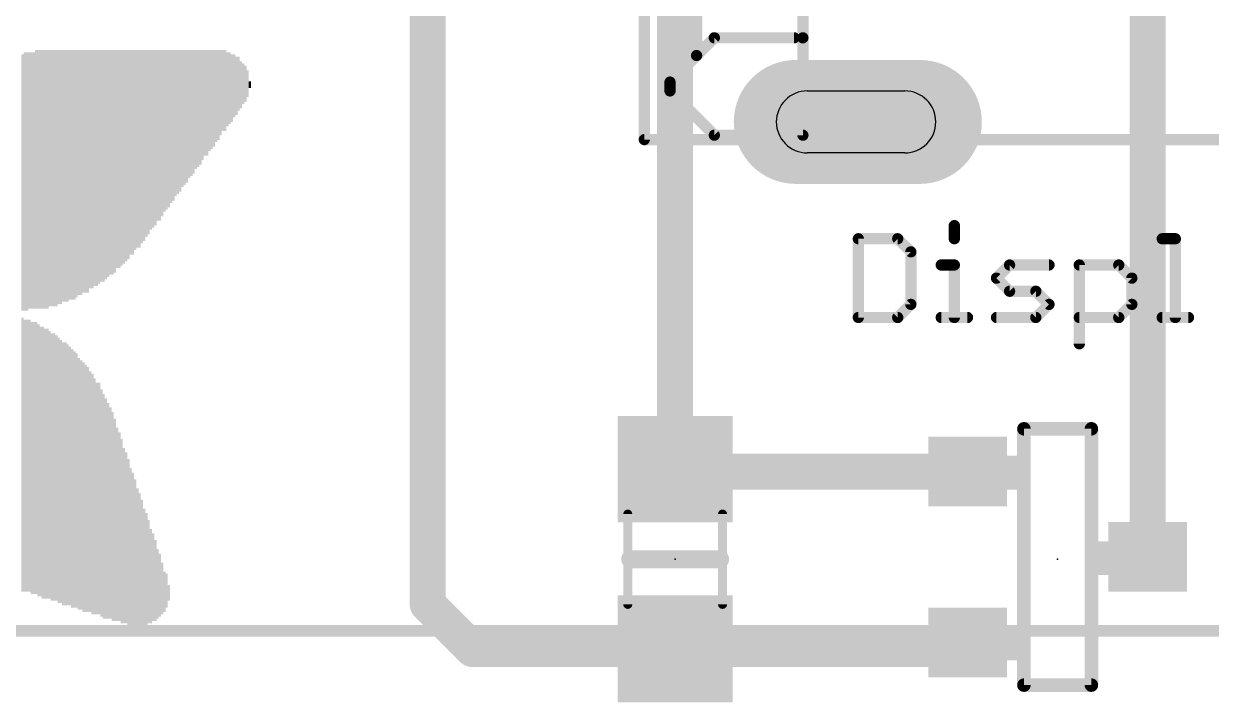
# Model space of a CAD drawing. Extents: x -12.5 to 70.1, y -12.4 to 85.2.
# Drawn here: x 24.9 to 38.31, y 2.19 to 9.86 of the extents above; entities that cross this region are included whole.
import ezdxf

# ---------------------------------------------------------------- set-up
doc = ezdxf.new("R2010")
doc.units = 0
for name, color, linetype in [('1', 12, 'CONTINUOUS'), ('17', 110, 'CONTINUOUS'), ('20', 53, 'CONTINUOUS'), ('21', 40, 'CONTINUOUS'), ('23', 53, 'CONTINUOUS'), ('47', 253, 'CONTINUOUS'), ('51', 253, 'CONTINUOUS')]:
    doc.layers.add(name, color=color, linetype=linetype)

# ---------------------------------------------------------------- blocks, each defined once
blk = doc.blocks.new('RECT')
blk.add_solid([(-0.5, -0.5), (0.5, -0.5), (-0.5, 0.5), (0.5, 0.5)])
blk = doc.blocks.new('LONGP100')
at = {"const_width": 1}
blk.add_lwpolyline([(-0.5, 0), (0.5, 0)], dxfattribs=at)
at = {"const_width": 0.5}
for points in [[(-0.5, 0.25, 1), (-0.5, -0.25)], [(0.5, -0.25, 1), (0.5, 0.25)]]:
    blk.add_lwpolyline(points, format="xyb", dxfattribs=at)

msp = doc.modelspace()

# ---------------------------------------------------------------- linework, layer by layer
at = {"layer": '1', "const_width": 0.4064}
for points in [[(37.592, 3.8354), (37.592, 13.462)], [(29.464, 12.7), (29.464, 3.302)], [(32.258, 4.826), (32.258, 10.16)], [(32.2834, 4.8006), (32.258, 4.826)], [(35.56, 4.8006), (32.2834, 4.8006)], [(29.464, 3.302), (29.972, 2.794)], [(29.972, 2.794), (32.258, 2.794)], [(32.258, 2.794), (35.4838, 2.794)], [(35.4838, 2.794), (35.56, 2.8702)]]:
    msp.add_lwpolyline(points, dxfattribs=at)
at = {"layer": '1', "const_width": 0.2032}
for points in [[(32.3298, 4.8978, 1), (32.1862, 4.7542)], [(32.2834, 4.9022, 1), (32.2834, 4.699)], [(32.2116, 4.7288, 1), (32.3552, 4.8724)], [(35.56, 4.699, 1), (35.56, 4.9022)], [(32.1564, 4.826, 1), (32.3596, 4.826)], [(37.4904, 3.8354, 1), (37.6936, 3.8354)], [(29.5358, 3.3738, 1), (29.3922, 3.2302)], [(29.3624, 3.302, 1), (29.5656, 3.302)], [(29.972, 2.8956, 1), (29.972, 2.6924)], [(29.9002, 2.7222, 1), (30.0438, 2.8658)], [(32.258, 2.8956, 1), (32.258, 2.6924)], [(32.258, 2.6924, 1), (32.258, 2.8956)], [(35.412, 2.8658, 1), (35.5556, 2.7222)], [(35.4838, 2.6924, 1), (35.4838, 2.8956)], [(35.6318, 2.7984, 1), (35.4882, 2.942)]]:
    msp.add_lwpolyline(points, format="xyb", dxfattribs=at)
at = {"layer": '20'}
for p, q in [((33.75, 9.1), (34.3, 9.1)), ((34.3, 9.1), (34.85, 9.1)), ((34.3, 8.4), (33.75, 8.4)), ((34.85, 8.4), (34.3, 8.4))]:
    msp.add_line(p, q, dxfattribs=at)
for centre, start, end in [((33.75, 8.75), 90, 180), ((34.85, 8.75), 0, 90), ((33.75, 8.75), 180, 270), ((34.85, 8.75), 270, 0)]:
    msp.add_arc(centre, 0.35, start, end, dxfattribs=at)
at = {"layer": '21'}
for points, const_width in [([(35.4414, 7.5786, 1), (35.3779, 7.5786)], 0.0635), ([(34.3576, 7.4303, 1), (34.2941, 7.4303)], 0.0635), ([(34.3259, 7.462, 1), (34.3259, 7.3985)], 0.0635), ([(34.7932, 7.4527, 1), (34.7483, 7.4078)], 0.0635), ([(34.7707, 7.3985, 1), (34.7707, 7.462)], 0.0635), ([(35.3779, 7.4303, 1), (35.4414, 7.4303)], 0.0635), ([(37.7561, 7.462, 1), (37.7561, 7.3985)], 0.0635), ([(37.9361, 7.4303, 1), (37.8726, 7.4303)], 0.0635), ([(37.9044, 7.3985, 1), (37.9044, 7.462)], 0.0635), ([(34.9508, 7.282, 1), (34.8873, 7.282)], 0.0635), ([(34.8966, 7.2595, 1), (34.9415, 7.3044)], 0.0635), ([(35.2614, 7.1654, 1), (35.2614, 7.1019)], 0.0635), ([(35.4414, 7.1337, 1), (35.3779, 7.1337)], 0.0635), ([(35.4097, 7.1019, 1), (35.4097, 7.1654)], 0.0635), ([(36.0333, 7.1654, 1), (36.0333, 7.1019)], 0.0635), ([(36.0558, 7.1112, 1), (36.0109, 7.1561)], 0.0635), ([(36.4782, 7.1019, 1), (36.4782, 7.1654)], 0.0635), ([(36.8523, 7.1337, 1), (36.7888, 7.1337)], 0.0635), ([(36.8206, 7.1654, 1), (36.8206, 7.1019)], 0.0635), ([(37.2879, 7.1561, 1), (37.243, 7.1112)], 0.0635), ([(37.2655, 7.1019, 1), (37.2655, 7.1654)], 0.0635), ([(35.9075, 7.0078, 1), (35.8626, 6.9629)], 0.0635), ([(35.8626, 7.0078, 1), (35.9075, 6.9629)], 0.0635), ([(37.4455, 6.9854, 1), (37.382, 6.9854)], 0.0635), ([(37.3913, 6.9629, 1), (37.4362, 7.0078)], 0.0635), ([(36.0333, 6.8688, 1), (36.0333, 6.8053)], 0.0635), ([(36.0109, 6.8146, 1), (36.0558, 6.8595)], 0.0635), ([(36.3524, 6.8595, 1), (36.3075, 6.8146)], 0.0635), ([(36.3299, 6.8053, 1), (36.3299, 6.8688)], 0.0635), ([(34.8873, 6.6888, 1), (34.9508, 6.6888)], 0.0635), ([(34.9415, 6.6663, 1), (34.8966, 6.7112)], 0.0635), ([(36.5007, 6.6663, 1), (36.4558, 6.7112)], 0.0635), ([(36.4558, 6.6663, 1), (36.5007, 6.7112)], 0.0635), ([(37.382, 6.6888, 1), (37.4455, 6.6888)], 0.0635), ([(37.4362, 6.6663, 1), (37.3913, 6.7112)], 0.0635), ([(34.2941, 6.5405, 1), (34.3576, 6.5405)], 0.0635), ([(34.3259, 6.5723, 1), (34.3259, 6.5088)], 0.0635), ([(34.7483, 6.563, 1), (34.7932, 6.518)], 0.0635), ([(34.7707, 6.5088, 1), (34.7707, 6.5723)], 0.0635), ([(35.2614, 6.5723, 1), (35.2614, 6.5088)], 0.0635), ([(35.3779, 6.5405, 1), (35.4414, 6.5405)], 0.0635), ([(35.558, 6.5088, 1), (35.558, 6.5723)], 0.0635), ([(35.8851, 6.5723, 1), (35.8851, 6.5088)], 0.0635), ([(36.3075, 6.563, 1), (36.3524, 6.518)], 0.0635), ([(36.3299, 6.5088, 1), (36.3299, 6.5723)], 0.0635), ([(36.8206, 6.5723, 1), (36.8206, 6.5088)], 0.0635), ([(37.243, 6.563, 1), (37.2879, 6.518)], 0.0635), ([(37.2655, 6.5088, 1), (37.2655, 6.5723)], 0.0635), ([(37.7561, 6.5723, 1), (37.7561, 6.5088)], 0.0635), ([(37.8726, 6.5405, 1), (37.9361, 6.5405)], 0.0635), ([(38.0527, 6.5088, 1), (38.0527, 6.5723)], 0.0635), ([(36.7888, 6.2439, 1), (36.8523, 6.2439)], 0.0635), ([(36.2331, 5.2832, 1), (36.1569, 5.2832)], 0.0762), ([(36.195, 5.3213, 1), (36.195, 5.2451)], 0.0762), ([(36.9951, 5.2832, 1), (36.9189, 5.2832)], 0.0762), ([(36.957, 5.2451, 1), (36.957, 5.3213)], 0.0762), ([(31.75, 3.8608, 1), (31.75, 3.7592)], 0.1016), ([(32.766, 3.7592, 1), (32.766, 3.8608)], 0.1016), ([(36.195, 2.4257, 1), (36.195, 2.3495)], 0.0762), ([(36.1569, 2.3876, 1), (36.2331, 2.3876)], 0.0762), ([(36.9189, 2.3876, 1), (36.9951, 2.3876)], 0.0762), ([(36.957, 2.3495, 1), (36.957, 2.4257)], 0.0762)]:
    msp.add_lwpolyline(points, format="xyb", dxfattribs=dict(at, const_width=const_width))
for points, const_width in [([(35.4097, 7.5786), (35.4097, 7.4303)], 0.127), ([(34.3259, 7.4303), (34.3259, 6.5405)], 0.127), ([(34.7707, 7.4303), (34.3259, 7.4303)], 0.127), ([(34.919, 7.282), (34.7707, 7.4303)], 0.127), ([(37.7561, 7.4303), (37.9044, 7.4303)], 0.127), ([(37.9044, 7.4303), (37.9044, 6.5405)], 0.127), ([(34.919, 6.6888), (34.919, 7.282)], 0.127), ([(35.2614, 7.1337), (35.4097, 7.1337)], 0.127), ([(35.4097, 7.1337), (35.4097, 6.5405)], 0.127), ([(35.8851, 6.9854), (36.0333, 7.1337)], 0.127), ([(36.0333, 7.1337), (36.4782, 7.1337)], 0.127), ([(36.8206, 6.2439), (36.8206, 7.1337)], 0.127), ([(36.8206, 7.1337), (37.2655, 7.1337)], 0.127), ([(37.2655, 7.1337), (37.4138, 6.9854)], 0.127), ([(36.0333, 6.8371), (35.8851, 6.9854)], 0.127), ([(37.4138, 6.9854), (37.4138, 6.6888)], 0.127), ([(36.3299, 6.8371), (36.0333, 6.8371)], 0.127), ([(36.4782, 6.6888), (36.3299, 6.8371)], 0.127), ([(34.7707, 6.5405), (34.919, 6.6888)], 0.127), ([(36.3299, 6.5405), (36.4782, 6.6888)], 0.127), ([(37.4138, 6.6888), (37.2655, 6.5405)], 0.127), ([(34.3259, 6.5405), (34.7707, 6.5405)], 0.127), ([(35.2614, 6.5405), (35.558, 6.5405)], 0.127), ([(35.8851, 6.5405), (36.3299, 6.5405)], 0.127), ([(37.2655, 6.5405), (36.8206, 6.5405)], 0.127), ([(37.7561, 6.5405), (38.0527, 6.5405)], 0.127), ([(36.195, 2.3876), (36.195, 5.2832)], 0.1524), ([(36.195, 5.2832), (36.957, 5.2832)], 0.1524), ([(36.957, 5.2832), (36.957, 2.3876)], 0.1524), ([(32.766, 3.81), (31.75, 3.81)], 0.2032), ([(36.957, 2.3876), (36.195, 2.3876)], 0.1524)]:
    msp.add_lwpolyline(points, dxfattribs=dict(at, const_width=const_width))
at = {"layer": '23'}
for p in [(32.258, 3.81), (36.576, 3.81)]:
    msp.add_point(p, dxfattribs=at)
at = {"layer": '47', "const_width": 0.13}
msp.add_lwpolyline([(3, 3), (52.75, 3)], dxfattribs=at)
at = {"layer": '51'}
for points, const_width in [([(31.91, 8.55), (31.91, 11.3)], 0.127), ([(33.7, 9.7), (33.7, 10.5)], 0.127), ([(32.5, 10), (32.5, 9.5)], 0.127), ([(32.7, 9.7), (32.5, 9.5)], 0.127), ([(33.6, 9.7), (32.7, 9.7)], 0.127), ([(33.7, 8.6), (33.7, 9.7)], 0.127), ([(33.7, 8.6), (33.7, 9.7)], 0.127), ([(32.5, 9.5), (32.2, 9.2)], 0.127), ([(32.2, 9.2), (32.2, 9.1)], 0.127), ([(32.2, 9.1), (32.7, 8.6)], 0.127), ([(45.28, 8.55), (31.91, 8.55)], 0.127), ([(32.7, 8.6), (33.7, 8.6)], 0.127), ([(31.723, 4.32), (31.723, 3.3)], 0.1016), ([(32.793, 4.32), (32.793, 3.3)], 0.1016)]:
    msp.add_lwpolyline(points, dxfattribs=dict(at, const_width=const_width))
for points, const_width in [([(32.7, 9.7318, 1), (32.7, 9.6683)], 0.0635), ([(32.7225, 9.6775, 1), (32.6775, 9.7225)], 0.0635), ([(33.6, 9.6683, 1), (33.6, 9.7318)], 0.0635), ([(33.7318, 9.7, 1), (33.6683, 9.7)], 0.0635), ([(33.7318, 9.7, 1), (33.6683, 9.7)], 0.0635), ([(33.6683, 9.7, 1), (33.7318, 9.7)], 0.0635), ([(32.4775, 9.5225, 1), (32.5225, 9.4775)], 0.0635), ([(32.4682, 9.5, 1), (32.5318, 9.5)], 0.0635), ([(32.5225, 9.4775, 1), (32.4775, 9.5225)], 0.0635), ([(32.1775, 9.2225, 1), (32.2225, 9.1775)], 0.0635), ([(32.2318, 9.2, 1), (32.1683, 9.2)], 0.0635), ([(32.2225, 9.1225, 1), (32.1775, 9.0775)], 0.0635), ([(32.1683, 9.1, 1), (32.2318, 9.1)], 0.0635), ([(31.91, 8.5818, 1), (31.91, 8.5183)], 0.0635), ([(31.8783, 8.55, 1), (31.9417, 8.55)], 0.0635), ([(32.7, 8.6318, 1), (32.7, 8.5682)], 0.0635), ([(32.6775, 8.5775, 1), (32.7225, 8.6225)], 0.0635), ([(33.6683, 8.6, 1), (33.7318, 8.6)], 0.0635), ([(33.6683, 8.6, 1), (33.7318, 8.6)], 0.0635), ([(33.7, 8.5682, 1), (33.7, 8.6318)], 0.0635), ([(31.7484, 4.32, 1), (31.6976, 4.32)], 0.0508), ([(32.8184, 4.32, 1), (32.7676, 4.32)], 0.0508), ([(31.6976, 3.3, 1), (31.7484, 3.3)], 0.0508), ([(32.7676, 3.3, 1), (32.8184, 3.3)], 0.0508)]:
    msp.add_lwpolyline(points, format="xyb", dxfattribs=dict(at, const_width=const_width))

# ---------------------------------------------------------------- block references
at = {"layer": '1'}
for p, xscale, yscale, rotation in [((32.258, 4.826), 1.2, 1.3, 270), ((35.56, 4.8006), 0.7874, 0.889, 90), ((37.592, 3.8354), 0.7874, 0.889, 90), ((32.258, 2.794), 1.2, 1.3, 270), ((35.56, 2.8702), 0.7874, 0.889, 90)]:
    msp.add_blockref('RECT', p, dxfattribs=dict(at, xscale=xscale, yscale=yscale, rotation=rotation))
at = {"layer": '17', "xscale": 1.4, "yscale": 1.4, "rotation": 180}
msp.add_blockref('LONGP100', (34.32, 8.75), dxfattribs=at)
msp.add_blockref('LONGP100', (34.32, 8.75), dxfattribs=at)
at = {"layer": '21', "yscale": 0.0254, "rotation": 90}
for p, xscale in [((24.9174, 8.0772), 2.921), ((24.9428, 8.0772), 2.921), ((24.9682, 8.0899), 2.8956), ((24.9936, 8.0899), 2.8956), ((25.019, 8.0899), 2.8956), ((25.0444, 8.1026), 2.921), ((25.0698, 8.1026), 2.921), ((25.0952, 8.1026), 2.921), ((25.1206, 8.1026), 2.921), ((25.146, 8.1026), 2.921), ((25.1714, 8.1026), 2.921), ((25.1968, 8.1153), 2.8956), ((25.2222, 8.1153), 2.8956), ((25.2476, 8.1153), 2.8956), ((25.273, 8.1153), 2.8956), ((25.2984, 8.128), 2.8702), ((25.3238, 8.128), 2.8702), ((25.3492, 8.1407), 2.8448), ((25.3746, 8.1407), 2.8448), ((25.4, 8.1407), 2.8448), ((25.4254, 8.1534), 2.8194), ((25.4508, 8.1534), 2.8194), ((25.4762, 8.1534), 2.8194), ((25.5016, 8.1661), 2.794), ((25.527, 8.1788), 2.7686), ((25.5524, 8.1788), 2.7686), ((25.5778, 8.1915), 2.7432), ((25.6032, 8.1915), 2.7432), ((25.6286, 8.1915), 2.7432), ((25.654, 8.2169), 2.6924), ((25.6794, 8.2169), 2.6924), ((25.7048, 8.2296), 2.667), ((25.7302, 8.2296), 2.667), ((25.7556, 8.2423), 2.6416), ((25.781, 8.255), 2.6162), ((25.8064, 8.255), 2.6162), ((25.8318, 8.2677), 2.5908), ((25.8572, 8.2804), 2.5654), ((25.8826, 8.2931), 2.54), ((25.908, 8.2931), 2.54), ((25.9334, 8.3058), 2.5146), ((25.9588, 8.3312), 2.4638), ((25.9842, 8.3312), 2.4638), ((26.0096, 8.3439), 2.4384), ((26.035, 8.3566), 2.413), ((26.0604, 8.3693), 2.3876), ((26.0858, 8.382), 2.3622), ((26.1112, 8.4074), 2.3114), ((26.1366, 8.4074), 2.3114), ((26.162, 8.4328), 2.2606), ((26.1874, 8.4455), 2.2352), ((26.2128, 8.4455), 2.2352), ((26.2382, 8.4709), 2.1844), ((26.2636, 8.4836), 2.159), ((26.289, 8.509), 2.1082), ((26.3144, 8.5217), 2.0828), ((26.3398, 8.5471), 2.032), ((26.3652, 8.5598), 2.0066), ((26.3906, 8.5725), 1.9812), ((26.416, 8.5979), 1.9304), ((26.4414, 8.5979), 1.9304), ((26.4668, 8.6233), 1.8796), ((26.4922, 8.6487), 1.8288), ((26.5176, 8.6614), 1.8034), ((26.543, 8.6741), 1.778), ((26.5684, 8.6995), 1.7272), ((26.5938, 8.7122), 1.7018), ((26.6192, 8.7376), 1.651), ((26.6446, 8.7503), 1.6256), ((26.67, 8.763), 1.6002), ((26.6954, 8.7884), 1.5494), ((26.7208, 8.8011), 1.524), ((26.7462, 8.8138), 1.4986), ((26.7716, 8.8392), 1.4478), ((26.797, 8.8519), 1.4224), ((26.8224, 8.8646), 1.397), ((26.8478, 8.89), 1.3462), ((26.8732, 8.9027), 1.3208), ((26.8986, 8.9154), 1.2954), ((26.924, 8.9408), 1.2446), ((26.9494, 8.9662), 1.1938), ((26.9748, 8.9662), 1.1938), ((27.0002, 8.9916), 1.143), ((27.0256, 9.0043), 1.1176), ((27.051, 9.017), 1.0922), ((27.0764, 9.0424), 1.0414), ((27.1018, 9.0551), 1.016), ((27.1272, 9.0805), 0.9652), ((27.1526, 9.1059), 0.9144), ((27.178, 9.1059), 0.9144), ((27.2034, 9.1186), 0.8382), ((27.2288, 9.1313), 0.8128), ((24.892, 8.0645), 2.8956), ((27.2542, 9.1313), 0.762), ((27.2796, 9.1567), 0.7112), ((27.305, 9.1567), 0.6604), ((27.3304, 9.1821), 0.6096), ((27.3558, 9.1694), 0.5334), ((27.3812, 9.1821), 0.4572), ((27.4066, 9.1821), 0.4064), ((27.432, 9.1821), 0.3048), ((27.4574, 9.1694), 0.0762), ((24.892, 4.9911), 3.0988), ((24.9174, 4.9784), 3.0734), ((24.9428, 4.9784), 3.0734), ((24.9682, 4.9784), 3.0734), ((24.9936, 4.953), 3.0734), ((25.019, 4.953), 3.0734), ((25.0444, 4.953), 3.0734), ((25.0698, 4.9276), 3.0734), ((25.0952, 4.9149), 3.048), ((25.1206, 4.9022), 3.0734), ((25.146, 4.8895), 3.048), ((25.1714, 4.8895), 3.048), ((25.1968, 4.8768), 3.0226), ((25.2222, 4.8514), 3.0226), ((25.2476, 4.8514), 3.0226), ((25.273, 4.8387), 2.9972), ((25.2984, 4.8133), 2.9972), ((25.3238, 4.8006), 2.9718), ((25.3492, 4.7752), 2.9718), ((25.3746, 4.7752), 2.9718), ((25.4, 4.7625), 2.9464), ((25.4254, 4.7498), 2.921), ((25.4508, 4.7244), 2.921), ((25.4762, 4.7117), 2.8956), ((25.5016, 4.699), 2.8702), ((25.527, 4.6609), 2.8448), ((25.5524, 4.6482), 2.8194), ((25.5778, 4.6228), 2.8194), ((25.6032, 4.6101), 2.794), ((25.6286, 4.5974), 2.7686), ((25.654, 4.572), 2.7178), ((25.6794, 4.5466), 2.7178), ((25.7048, 4.5212), 2.667), ((25.7302, 4.4958), 2.6162), ((25.7556, 4.4958), 2.6162), ((25.781, 4.445), 2.5654), ((25.8064, 4.4069), 2.54), ((25.8318, 4.3815), 2.4892), ((25.8572, 4.3561), 2.4384), ((25.8826, 4.3307), 2.3876), ((25.908, 4.2926), 2.3622), ((25.9334, 4.2545), 2.286), ((25.9588, 4.2037), 2.1844), ((25.9842, 4.1783), 2.1336), ((26.0096, 4.1275), 2.0828), ((26.035, 4.0767), 1.9812), ((26.0604, 4.0513), 1.9304), ((26.0858, 4.0005), 1.8796), ((26.1112, 3.9497), 1.778), ((26.1366, 3.9243), 1.7272), ((26.162, 3.8862), 1.651), ((26.1874, 3.8354), 1.5494), ((26.2128, 3.81), 1.4986), ((26.2382, 3.7719), 1.4224), ((26.2636, 3.7211), 1.3208), ((26.289, 3.6957), 1.27), ((26.3144, 3.6703), 1.1684), ((26.3398, 3.6195), 1.0668), ((26.3652, 3.6068), 0.9906), ((26.3906, 3.5687), 0.9144), ((26.416, 3.5306), 0.7874), ((26.4414, 3.5179), 0.7112), ((26.4668, 3.4798), 0.5842), ((26.4922, 3.4417), 0.4572), ((26.5176, 3.4544), 0.381), ((26.543, 3.429), 0.1778)]:
    msp.add_blockref('RECT', p, dxfattribs=dict(at, xscale=xscale))
at = {"layer": '51'}
for p, xscale, yscale, rotation in [((35.8902, 4.7879), 0.381, 0.508, 90), ((32.258, 4.5184), 0.5832, 1.3, 270), ((37.2618, 3.8227), 0.381, 0.508, 90), ((32.258, 3.1068), 0.5936, 1.3, 270), ((35.8902, 2.8575), 0.381, 0.508, 90)]:
    msp.add_blockref('RECT', p, dxfattribs=dict(at, xscale=xscale, yscale=yscale, rotation=rotation))

doc.saveas('drawing.dxf')
